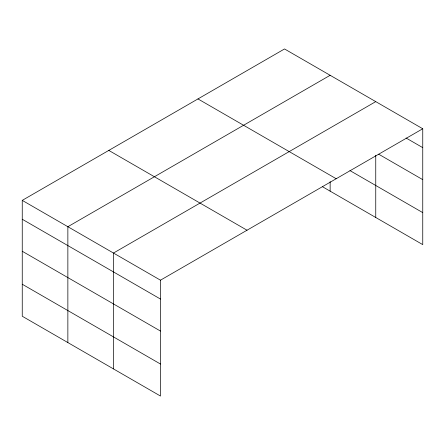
<?xml version="1.0" encoding="UTF-8"?>
<svg xmlns="http://www.w3.org/2000/svg" width="445" height="445" viewBox="0 0 445 445"><rect width="100%" height="100%" fill="white"/><g stroke="black" fill="none" stroke-linecap="round" stroke-linejoin="round"><path stroke-width="0.67" d="M422.75 128.761L284.522 48.956L22.25 200.378L22.25 316.239L160.478 396.044L160.478 280.183L422.75 128.761L422.75 244.622L322.336 186.644M330.14 75.294L67.862 226.716L67.862 342.572M375.752 101.627L113.481 253.049L113.481 368.911M406.09 138.017L422.75 147.634M378.728 154.226L422.75 179.641M349.942 170.58L422.75 212.615M197.975 98.929L336.197 178.734M108.802 150.41L247.025 230.215M22.25 200.378L160.478 280.183M22.25 219.252L160.478 299.057M22.25 251.258L160.478 331.063M22.25 284.233L160.478 364.038M375.752 155.255L375.752 217.488M330.14 181.616L330.14 191.15"/></g></svg>
